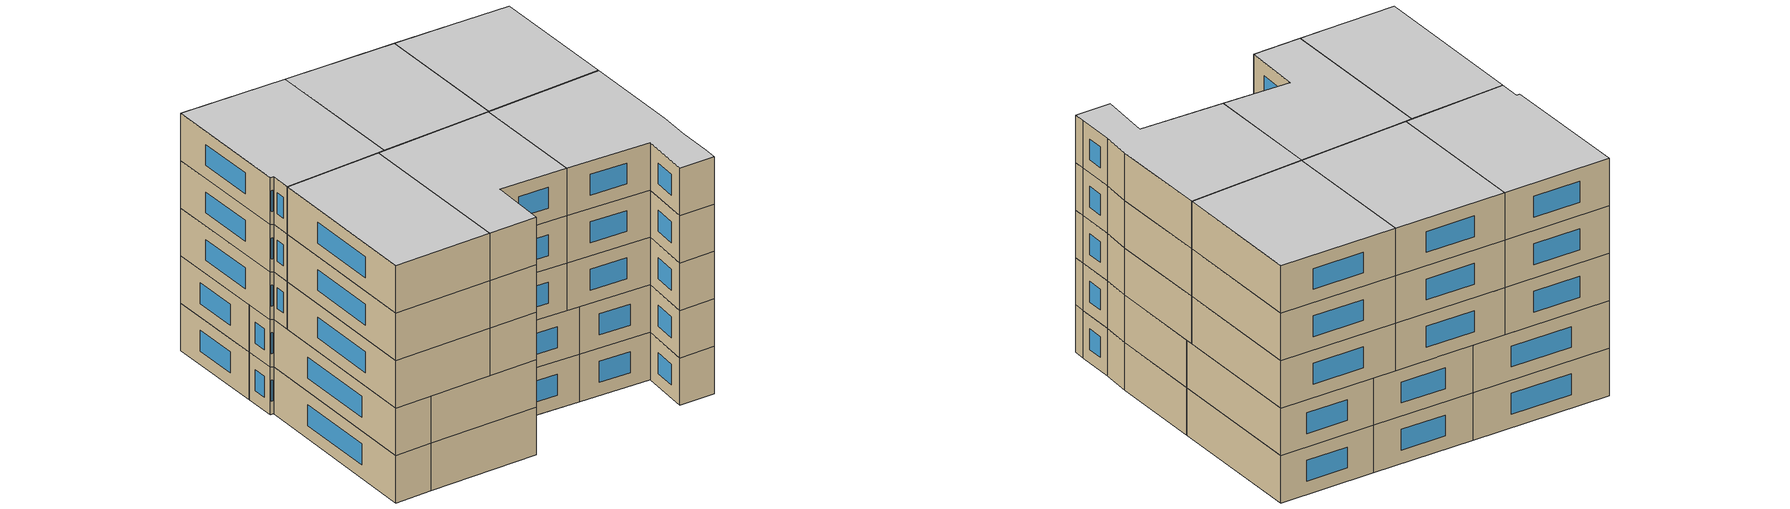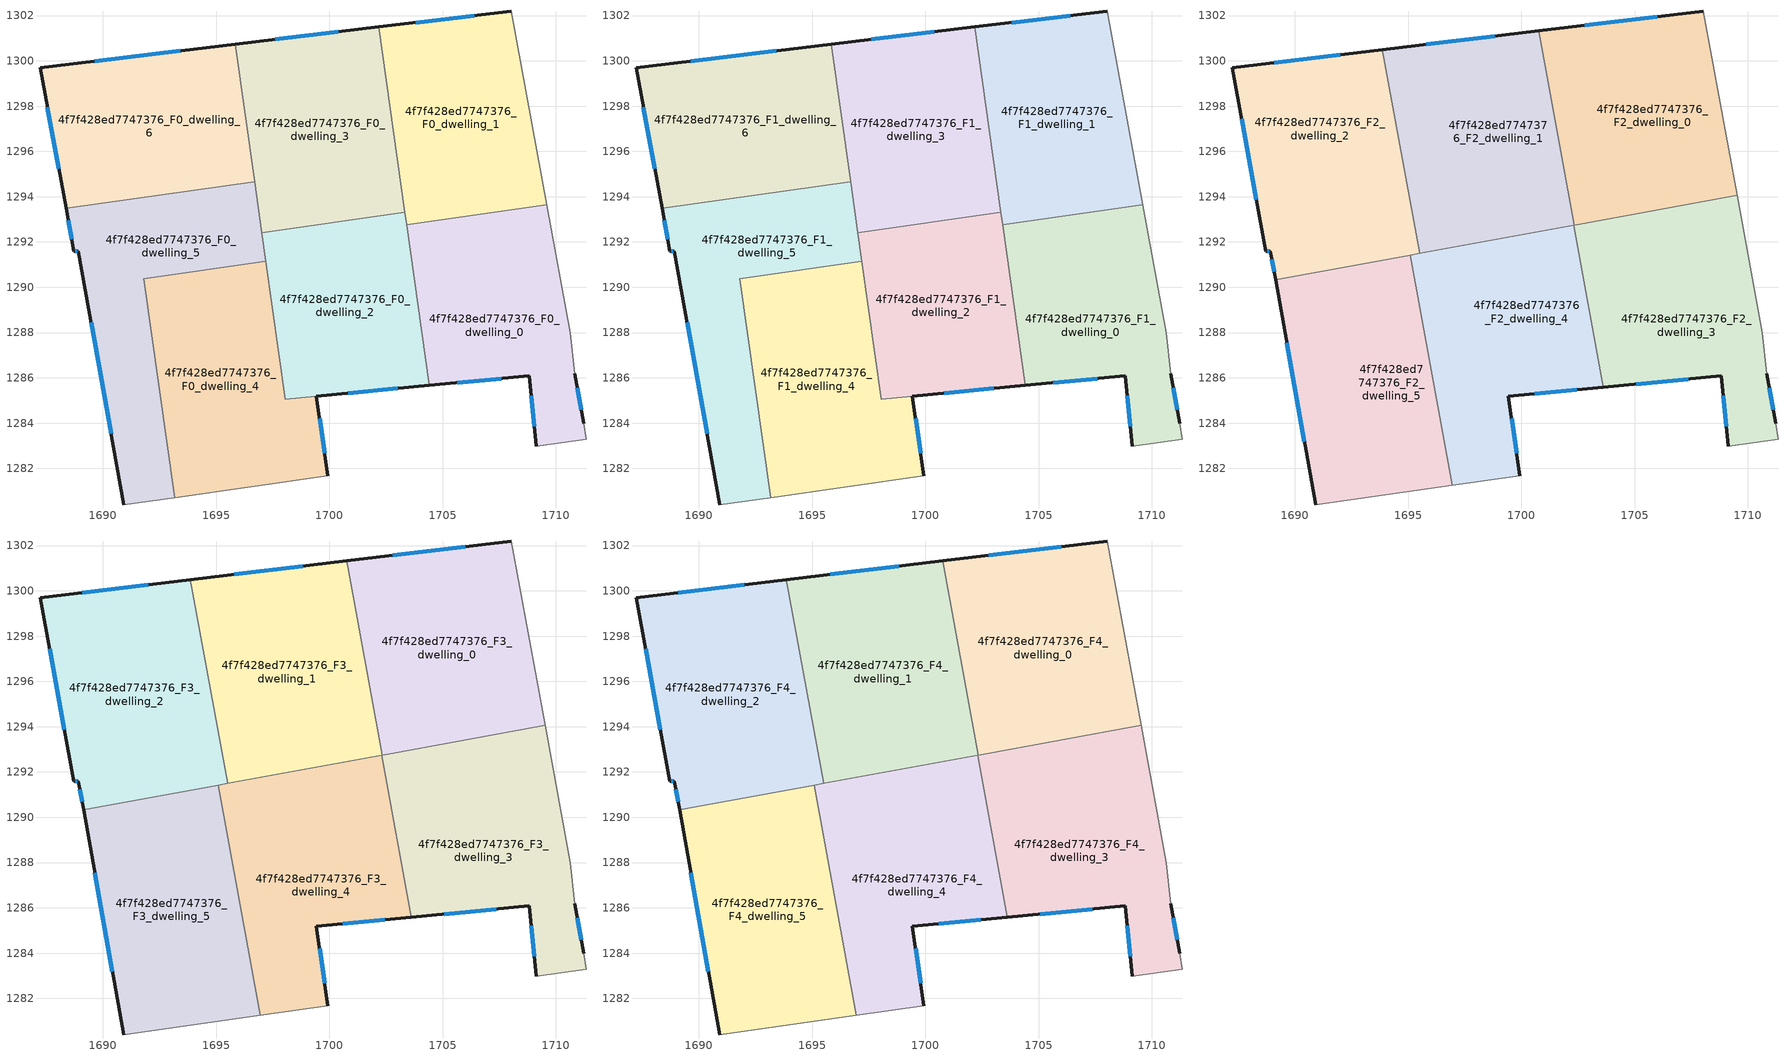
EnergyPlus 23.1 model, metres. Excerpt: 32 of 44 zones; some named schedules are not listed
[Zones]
4f7f428ed7747376_F0_dwelling_0
 floor ground (EU_floor_Construction): 1709.6,1293.64 1710.64,1287.99 1710.84,1286.18 1711.24,1283.98 1711.34,1283.28 1709.14,1282.98 1708.84,1286.08 1704.42,1285.66 1703.42,1292.76 z0
 wall outside (EU_wall_Construction): 1711.24,1283.98 1710.84,1286.18 / 1704.42,1285.66 1708.84,1286.08 1709.14,1282.98 z0:3
 wall adiabatic (EU_wall_Construction): 1709.14,1282.98 1711.34,1283.28 1711.24,1283.98 / 1710.84,1286.18 1710.64,1287.99 1709.6,1293.64 z0:3
 wall to 4f7f428ed7747376_F0_dwelling_1 (EU_wall_Construction): 1709.6,1293.64 1703.42,1292.76 z0:3
 wall to 4f7f428ed7747376_F0_dwelling_2 (EU_wall_Construction): 1703.42,1292.76 1704.42,1285.66 z0:3
 window (EU_Window_Construction): 1711.12,1284.6 1710.95,1285.57 / 1708.92,1285.22 1709.05,1283.85 / 1705.66,1285.78 1707.6,1285.97 z0.84:2.16
4f7f428ed7747376_F0_dwelling_1
 floor ground (EU_floor_Construction): 1708.04,1302.2 1709.6,1293.64 1703.42,1292.76 1702.18,1301.49 z0
 wall outside (EU_wall_Construction): 1708.04,1302.2 1702.18,1301.49 z0:3
 wall adiabatic (EU_wall_Construction): 1709.6,1293.64 1708.04,1302.2 z0:3
 wall to 4f7f428ed7747376_F0_dwelling_3 (EU_wall_Construction): 1702.18,1301.49 1703.34,1293.31 z0:3
 wall to 4f7f428ed7747376_F0_dwelling_2 (EU_wall_Construction): 1703.34,1293.31 1703.42,1292.76 z0:3
 window (EU_Window_Construction): 1706.4,1302 1703.82,1301.69 z0.84:2.16
4f7f428ed7747376_F0_dwelling_2
 floor ground (EU_floor_Construction): 1703.34,1293.31 1704.42,1285.66 1698.06,1285.06 1697.02,1292.41 z0
 wall outside (EU_wall_Construction): 1699.43,1285.19 1704.42,1285.66 z0:3
 wall to 4f7f428ed7747376_F0_dwelling_3 (EU_wall_Construction): 1703.34,1293.31 1697.02,1292.41 z0:3
 wall to 4f7f428ed7747376_F0_dwelling_4 (EU_wall_Construction): 1697.2,1291.14 1698.06,1285.06 1699.43,1285.19 z0:3
 wall to 4f7f428ed7747376_F0_dwelling_5 (EU_wall_Construction): 1697.02,1292.41 1697.2,1291.14 z0:3
 window (EU_Window_Construction): 1700.83,1285.32 1703.02,1285.53 z0.84:2.16
4f7f428ed7747376_F0_dwelling_3
 floor ground (EU_floor_Construction): 1702.18,1301.49 1703.34,1293.31 1697.02,1292.41 1695.84,1300.74 z0
 wall outside (EU_wall_Construction): 1702.18,1301.49 1695.84,1300.74 z0:3
 wall to 4f7f428ed7747376_F0_dwelling_6 (EU_wall_Construction): 1695.84,1300.74 1696.7,1294.66 z0:3
 wall to 4f7f428ed7747376_F0_dwelling_5 (EU_wall_Construction): 1696.7,1294.66 1697.02,1292.41 z0:3
 window (EU_Window_Construction): 1700.4,1301.28 1697.61,1300.95 z0.84:2.16
4f7f428ed7747376_F0_dwelling_4
 floor ground (EU_floor_Construction): 1697.2,1291.14 1698.06,1285.06 1699.43,1285.19 1699.93,1281.68 1693.17,1280.71 1691.8,1290.37 z0
 wall outside (EU_wall_Construction): 1699.93,1281.68 1699.43,1285.19 z0:3
 wall adiabatic (EU_wall_Construction): 1693.17,1280.71 1699.93,1281.68 z0:3
 wall to 4f7f428ed7747376_F0_dwelling_5 (EU_wall_Construction): 1697.2,1291.14 1691.8,1290.37 1693.17,1280.71 z0:3
 window (EU_Window_Construction): 1699.79,1282.67 1699.57,1284.21 z0.84:2.16
4f7f428ed7747376_F0_dwelling_5
 floor ground (EU_floor_Construction): 1696.7,1294.66 1697.2,1291.14 1691.8,1290.37 1693.17,1280.71 1690.92,1280.39 1688.92,1291.59 1688.72,1291.59 1688.37,1293.48 z0
 wall outside (EU_wall_Construction): 1688.37,1293.48 1688.72,1291.59 1688.92,1291.59 1690.92,1280.39 z0:3
 wall adiabatic (EU_wall_Construction): 1690.92,1280.39 1693.17,1280.71 z0:3
 wall to 4f7f428ed7747376_F0_dwelling_6 (EU_wall_Construction): 1696.7,1294.66 1688.37,1293.48 z0:3
 window (EU_Window_Construction): 1689.48,1288.45 1690.36,1283.53 / 1688.78,1291.59 1688.87,1291.59 / 1688.47,1292.95 1688.62,1292.12 z0.84:2.16
4f7f428ed7747376_F0_dwelling_6
 floor ground (EU_floor_Construction): 1695.84,1300.74 1696.7,1294.66 1688.37,1293.48 1687.22,1299.7 z0
 wall outside (EU_wall_Construction): 1695.84,1300.74 1687.22,1299.7 1688.37,1293.48 z0:3
 window (EU_Window_Construction): 1687.55,1297.96 1688.05,1295.22 / 1693.43,1300.45 1689.64,1299.99 z0.84:2.16
4f7f428ed7747376_F1_dwelling_0
 floor to 4f7f428ed7747376_F0_dwelling_0 (EU_floor_Construction): 1709.6,1293.64 1710.64,1287.99 1710.84,1286.18 1711.24,1283.98 1711.34,1283.28 1709.14,1282.98 1708.84,1286.08 1704.42,1285.66 1703.42,1292.76 z3
 wall outside (EU_wall_Construction): 1711.24,1283.98 1710.84,1286.18 / 1704.42,1285.66 1708.84,1286.08 1709.14,1282.98 z3:6
 wall adiabatic (EU_wall_Construction): 1709.14,1282.98 1711.34,1283.28 1711.24,1283.98 / 1710.84,1286.18 1710.64,1287.99 1709.6,1293.64 z3:6
 wall to 4f7f428ed7747376_F1_dwelling_1 (EU_wall_Construction): 1709.6,1293.64 1703.42,1292.76 z3:6
 wall to 4f7f428ed7747376_F1_dwelling_2 (EU_wall_Construction): 1703.42,1292.76 1704.42,1285.66 z3:6
 window (EU_Window_Construction): 1711.12,1284.6 1710.95,1285.57 / 1708.92,1285.22 1709.05,1283.85 / 1705.66,1285.78 1707.6,1285.97 z3.84:5.16
4f7f428ed7747376_F1_dwelling_1
 floor to 4f7f428ed7747376_F0_dwelling_1 (EU_floor_Construction): 1708.04,1302.2 1709.6,1293.64 1703.42,1292.76 1702.18,1301.49 z3
 wall outside (EU_wall_Construction): 1708.04,1302.2 1702.18,1301.49 z3:6
 wall adiabatic (EU_wall_Construction): 1709.6,1293.64 1708.04,1302.2 z3:6
 wall to 4f7f428ed7747376_F1_dwelling_3 (EU_wall_Construction): 1702.18,1301.49 1703.34,1293.31 z3:6
 wall to 4f7f428ed7747376_F1_dwelling_2 (EU_wall_Construction): 1703.34,1293.31 1703.42,1292.76 z3:6
 window (EU_Window_Construction): 1706.4,1302 1703.82,1301.69 z3.84:5.16
4f7f428ed7747376_F1_dwelling_2
 floor to 4f7f428ed7747376_F0_dwelling_2 (EU_floor_Construction): 1703.34,1293.31 1704.42,1285.66 1698.06,1285.06 1697.02,1292.41 z3
 wall outside (EU_wall_Construction): 1699.43,1285.19 1704.42,1285.66 z3:6
 wall to 4f7f428ed7747376_F1_dwelling_3 (EU_wall_Construction): 1703.34,1293.31 1697.02,1292.41 z3:6
 wall to 4f7f428ed7747376_F1_dwelling_4 (EU_wall_Construction): 1697.2,1291.14 1698.06,1285.06 1699.43,1285.19 z3:6
 wall to 4f7f428ed7747376_F1_dwelling_5 (EU_wall_Construction): 1697.02,1292.41 1697.2,1291.14 z3:6
 window (EU_Window_Construction): 1700.83,1285.32 1703.02,1285.53 z3.84:5.16
 ceiling adiabatic (EU_roof_Construction): 1704.42,1285.66 1703.34,1293.31 1703.39,1292.94 1697.11,1291.79 1697.02,1292.41 1698.06,1285.06 z6
4f7f428ed7747376_F1_dwelling_3
 floor to 4f7f428ed7747376_F0_dwelling_3 (EU_floor_Construction): 1702.18,1301.49 1703.34,1293.31 1697.02,1292.41 1695.84,1300.74 z3
 wall outside (EU_wall_Construction): 1702.18,1301.49 1695.84,1300.74 z3:6
 wall to 4f7f428ed7747376_F1_dwelling_6 (EU_wall_Construction): 1695.84,1300.74 1696.7,1294.66 z3:6
 wall to 4f7f428ed7747376_F1_dwelling_5 (EU_wall_Construction): 1696.7,1294.66 1697.02,1292.41 z3:6
 window (EU_Window_Construction): 1700.4,1301.28 1697.61,1300.95 z3.84:5.16
4f7f428ed7747376_F1_dwelling_4
 floor to 4f7f428ed7747376_F0_dwelling_4 (EU_floor_Construction): 1697.2,1291.14 1698.06,1285.06 1699.43,1285.19 1699.93,1281.68 1693.17,1280.71 1691.8,1290.37 z3
 wall outside (EU_wall_Construction): 1699.93,1281.68 1699.43,1285.19 z3:6
 wall adiabatic (EU_wall_Construction): 1693.17,1280.71 1699.93,1281.68 z3:6
 wall to 4f7f428ed7747376_F1_dwelling_5 (EU_wall_Construction): 1697.2,1291.14 1691.8,1290.37 1693.17,1280.71 z3:6
 window (EU_Window_Construction): 1699.79,1282.67 1699.57,1284.21 z3.84:5.16
4f7f428ed7747376_F1_dwelling_5
 floor to 4f7f428ed7747376_F0_dwelling_5 (EU_floor_Construction): 1696.7,1294.66 1697.2,1291.14 1691.8,1290.37 1693.17,1280.71 1690.92,1280.39 1688.92,1291.59 1688.72,1291.59 1688.37,1293.48 z3
 wall outside (EU_wall_Construction): 1688.37,1293.48 1688.72,1291.59 1688.92,1291.59 1690.92,1280.39 z3:6
 wall adiabatic (EU_wall_Construction): 1690.92,1280.39 1693.17,1280.71 z3:6
 wall to 4f7f428ed7747376_F1_dwelling_6 (EU_wall_Construction): 1696.7,1294.66 1688.37,1293.48 z3:6
 window (EU_Window_Construction): 1689.48,1288.45 1690.36,1283.53 / 1688.78,1291.59 1688.87,1291.59 / 1688.47,1292.95 1688.62,1292.12 z3.84:5.16
4f7f428ed7747376_F1_dwelling_6
 floor to 4f7f428ed7747376_F0_dwelling_6 (EU_floor_Construction): 1695.84,1300.74 1696.7,1294.66 1688.37,1293.48 1687.22,1299.7 z3
 wall outside (EU_wall_Construction): 1695.84,1300.74 1687.22,1299.7 1688.37,1293.48 z3:6
 window (EU_Window_Construction): 1687.55,1297.96 1688.05,1295.22 / 1693.43,1300.45 1689.64,1299.99 z3.84:5.16
4f7f428ed7747376_F2_dwelling_0
 floor to 4f7f428ed7747376_F1_dwelling_1 (EU_floor_Construction): 1708.04,1302.2 1709.53,1294.06 1703.39,1292.94 1702.18,1301.49 z6
 floor to 4f7f428ed7747376_F1_dwelling_3 (EU_floor_Construction): 1702.18,1301.49 1703.34,1293.31 1702.27,1293.15 1700.77,1301.33 z6
 floor to 4f7f428ed7747376_F1_dwelling_2 (EU_floor_Construction): 1703.34,1293.31 1703.39,1292.94 1702.34,1292.75 1702.27,1293.15 z6
 wall outside (EU_wall_Construction): 1708.04,1302.2 1700.77,1301.33 z6:9
 wall adiabatic (EU_wall_Construction): 1709.53,1294.06 1708.04,1302.2 z6:9
 wall to 4f7f428ed7747376_F2_dwelling_1 (EU_wall_Construction): 1700.77,1301.33 1702.34,1292.75 z6:9
 wall to 4f7f428ed7747376_F2_dwelling_3 (EU_wall_Construction): 1702.34,1292.75 1709.53,1294.06 z6:9
 window (EU_Window_Construction): 1706,1301.95 1702.81,1301.57 z6.84:8.16
4f7f428ed7747376_F2_dwelling_1
 floor to 4f7f428ed7747376_F1_dwelling_3 (EU_floor_Construction): 1700.77,1301.33 1702.27,1293.15 1697.02,1292.41 1695.84,1300.73 z6
 floor to 4f7f428ed7747376_F1_dwelling_6 (EU_floor_Construction): 1695.84,1300.73 1696.7,1294.66 1694.97,1294.41 1693.86,1300.5 z6
 floor to 4f7f428ed7747376_F1_dwelling_5 (EU_floor_Construction): 1696.7,1294.66 1697.11,1291.79 1695.51,1291.5 1694.97,1294.41 z6
 floor to 4f7f428ed7747376_F1_dwelling_2 (EU_floor_Construction): 1702.27,1293.15 1702.34,1292.75 1697.11,1291.79 1697.02,1292.41 z6
 wall outside (EU_wall_Construction): 1700.77,1301.33 1693.86,1300.5 z6:9
 wall to 4f7f428ed7747376_F2_dwelling_2 (EU_wall_Construction): 1693.86,1300.5 1695.51,1291.5 z6:9
 wall to 4f7f428ed7747376_F2_dwelling_4 (EU_wall_Construction): 1695.51,1291.5 1702.31,1292.74 z6:9
 wall to 4f7f428ed7747376_F2_dwelling_3 (EU_wall_Construction): 1702.31,1292.74 1702.34,1292.75 z6:9
 window (EU_Window_Construction): 1698.83,1301.09 1695.8,1300.73 z6.84:8.16
4f7f428ed7747376_F2_dwelling_2
 floor to 4f7f428ed7747376_F1_dwelling_6 (EU_floor_Construction): 1693.86,1300.5 1694.97,1294.41 1688.37,1293.48 1687.22,1299.7 z6
 floor to 4f7f428ed7747376_F1_dwelling_5 (EU_floor_Construction): 1694.97,1294.41 1695.51,1291.5 1689.15,1290.33 1688.92,1291.59 1688.72,1291.59 1688.37,1293.48 z6
 wall outside (EU_wall_Construction): 1693.86,1300.5 1687.22,1299.7 1688.72,1291.59 1688.92,1291.59 1689.15,1290.33 z6:9
 wall to 4f7f428ed7747376_F2_dwelling_5 (EU_wall_Construction): 1689.15,1290.33 1695.1,1291.42 z6:9
 wall to 4f7f428ed7747376_F2_dwelling_4 (EU_wall_Construction): 1695.1,1291.42 1695.51,1291.5 z6:9
 window (EU_Window_Construction): 1687.64,1297.43 1688.3,1293.87 / 1692,1300.27 1689.08,1299.92 / 1688.99,1291.24 1689.08,1290.69 / 1688.78,1291.59 1688.87,1291.59 z6.84:8.16
4f7f428ed7747376_F2_dwelling_3
 floor to 4f7f428ed7747376_F1_dwelling_0 (EU_floor_Construction): 1709.6,1293.64 1710.64,1287.99 1710.84,1286.18 1711.24,1283.98 1711.34,1283.28 1709.14,1282.98 1708.84,1286.08 1704.42,1285.66 1703.42,1292.76 z6
 floor to 4f7f428ed7747376_F1_dwelling_1 (EU_floor_Construction): 1709.53,1294.06 1709.6,1293.64 1703.42,1292.76 1703.39,1292.94 z6
 floor adiabatic (EU_floor_Construction): 1703.39,1292.94 1704.42,1285.66 1703.62,1285.59 1702.31,1292.74 z6
 wall outside (EU_wall_Construction): 1703.62,1285.59 1708.84,1286.08 1709.14,1282.98 / 1711.24,1283.98 1710.84,1286.18 z6:9
 wall adiabatic (EU_wall_Construction): 1709.14,1282.98 1711.34,1283.28 1711.24,1283.98 / 1710.84,1286.18 1710.64,1287.99 1709.53,1294.06 z6:9
 wall to 4f7f428ed7747376_F2_dwelling_4 (EU_wall_Construction): 1702.31,1292.74 1703.62,1285.59 z6:9
 window (EU_Window_Construction): 1708.92,1285.22 1709.05,1283.85 / 1705.08,1285.73 1707.37,1285.95 / 1711.12,1284.6 1710.95,1285.57 z6.84:8.16
4f7f428ed7747376_F2_dwelling_4
 floor adiabatic (EU_floor_Construction): 1702.31,1292.74 1703.62,1285.59 1698.06,1285.06 1697.11,1291.79 z6
 floor to 4f7f428ed7747376_F1_dwelling_4 (EU_floor_Construction): 1697.2,1291.14 1698.06,1285.06 1699.43,1285.19 1699.93,1281.68 1696.96,1281.26 1695.2,1290.85 z6
 floor to 4f7f428ed7747376_F1_dwelling_5 (EU_floor_Construction): 1697.11,1291.79 1697.2,1291.14 1695.2,1290.85 1695.1,1291.42 z6
 wall outside (EU_wall_Construction): 1699.93,1281.68 1699.43,1285.19 1703.62,1285.59 z6:9
 wall to 4f7f428ed7747376_F2_dwelling_5 (EU_wall_Construction): 1695.1,1291.42 1696.96,1281.26 z6:9
 wall adiabatic (EU_wall_Construction): 1696.96,1281.26 1699.93,1281.68 z6:9
 window (EU_Window_Construction): 1700.6,1285.3 1702.44,1285.48 / 1699.79,1282.67 1699.57,1284.21 z6.84:8.16
4f7f428ed7747376_F2_dwelling_5
 floor to 4f7f428ed7747376_F1_dwelling_5 (EU_floor_Construction): 1695.1,1291.42 1695.2,1290.85 1691.8,1290.37 1693.17,1280.71 1690.92,1280.39 1689.15,1290.33 z6
 floor to 4f7f428ed7747376_F1_dwelling_4 (EU_floor_Construction): 1695.2,1290.85 1696.96,1281.26 1693.17,1280.71 1691.8,1290.37 z6
 wall outside (EU_wall_Construction): 1689.15,1290.33 1690.92,1280.39 z6:9
 wall adiabatic (EU_wall_Construction): 1690.92,1280.39 1696.96,1281.26 z6:9
 window (EU_Window_Construction): 1689.64,1287.55 1690.42,1283.17 z6.84:8.16
4f7f428ed7747376_F3_dwelling_0
 floor to 4f7f428ed7747376_F2_dwelling_0 (EU_floor_Construction): 1708.04,1302.2 1709.53,1294.06 1702.34,1292.75 1700.77,1301.33 z9
 wall outside (EU_wall_Construction): 1708.04,1302.2 1700.77,1301.33 z9:12
 wall adiabatic (EU_wall_Construction): 1709.53,1294.06 1708.04,1302.2 z9:12
 wall to 4f7f428ed7747376_F3_dwelling_1 (EU_wall_Construction): 1700.77,1301.33 1702.34,1292.75 z9:12
 wall to 4f7f428ed7747376_F3_dwelling_3 (EU_wall_Construction): 1702.34,1292.75 1709.53,1294.06 z9:12
 window (EU_Window_Construction): 1706,1301.95 1702.81,1301.57 z9.84:11.16
4f7f428ed7747376_F3_dwelling_1
 floor to 4f7f428ed7747376_F2_dwelling_1 (EU_floor_Construction): 1700.77,1301.33 1702.34,1292.75 1695.51,1291.5 1693.86,1300.5 z9
 wall outside (EU_wall_Construction): 1700.77,1301.33 1693.86,1300.5 z9:12
 wall to 4f7f428ed7747376_F3_dwelling_2 (EU_wall_Construction): 1693.86,1300.5 1695.51,1291.5 z9:12
 wall to 4f7f428ed7747376_F3_dwelling_4 (EU_wall_Construction): 1695.51,1291.5 1702.31,1292.74 z9:12
 wall to 4f7f428ed7747376_F3_dwelling_3 (EU_wall_Construction): 1702.31,1292.74 1702.34,1292.75 z9:12
 window (EU_Window_Construction): 1698.83,1301.09 1695.8,1300.73 z9.84:11.16
4f7f428ed7747376_F3_dwelling_2
 floor to 4f7f428ed7747376_F2_dwelling_2 (EU_floor_Construction): 1693.86,1300.5 1695.51,1291.5 1689.15,1290.33 1688.92,1291.59 1688.72,1291.59 1687.22,1299.7 z9
 wall outside (EU_wall_Construction): 1693.86,1300.5 1687.22,1299.7 1688.72,1291.59 1688.92,1291.59 1689.15,1290.33 z9:12
 wall to 4f7f428ed7747376_F3_dwelling_5 (EU_wall_Construction): 1689.15,1290.33 1695.1,1291.42 z9:12
 wall to 4f7f428ed7747376_F3_dwelling_4 (EU_wall_Construction): 1695.1,1291.42 1695.51,1291.5 z9:12
 window (EU_Window_Construction): 1687.64,1297.43 1688.3,1293.87 / 1692,1300.27 1689.08,1299.92 / 1688.99,1291.24 1689.08,1290.69 / 1688.78,1291.59 1688.87,1291.59 z9.84:11.16
4f7f428ed7747376_F3_dwelling_3
 floor to 4f7f428ed7747376_F2_dwelling_3 (EU_floor_Construction): 1709.53,1294.06 1710.64,1287.99 1710.84,1286.18 1711.24,1283.98 1711.34,1283.28 1709.14,1282.98 1708.84,1286.08 1703.62,1285.59 1702.31,1292.74 z9
 wall outside (EU_wall_Construction): 1703.62,1285.59 1708.84,1286.08 1709.14,1282.98 / 1711.24,1283.98 1710.84,1286.18 z9:12
 wall adiabatic (EU_wall_Construction): 1709.14,1282.98 1711.34,1283.28 1711.24,1283.98 / 1710.84,1286.18 1710.64,1287.99 1709.53,1294.06 z9:12
 wall to 4f7f428ed7747376_F3_dwelling_4 (EU_wall_Construction): 1702.31,1292.74 1703.62,1285.59 z9:12
 window (EU_Window_Construction): 1708.92,1285.22 1709.05,1283.85 / 1705.08,1285.73 1707.37,1285.95 / 1711.12,1284.6 1710.95,1285.57 z9.84:11.16
4f7f428ed7747376_F3_dwelling_4
 floor to 4f7f428ed7747376_F2_dwelling_4 (EU_floor_Construction): 1702.31,1292.74 1703.62,1285.59 1699.43,1285.19 1699.93,1281.68 1696.96,1281.26 1695.1,1291.42 z9
 wall outside (EU_wall_Construction): 1699.93,1281.68 1699.43,1285.19 1703.62,1285.59 z9:12
 wall to 4f7f428ed7747376_F3_dwelling_5 (EU_wall_Construction): 1695.1,1291.42 1696.96,1281.26 z9:12
 wall adiabatic (EU_wall_Construction): 1696.96,1281.26 1699.93,1281.68 z9:12
 window (EU_Window_Construction): 1700.6,1285.3 1702.44,1285.48 / 1699.79,1282.67 1699.57,1284.21 z9.84:11.16
4f7f428ed7747376_F3_dwelling_5
 floor to 4f7f428ed7747376_F2_dwelling_5 (EU_floor_Construction): 1695.1,1291.42 1696.96,1281.26 1690.92,1280.39 1689.15,1290.33 z9
 wall outside (EU_wall_Construction): 1689.15,1290.33 1690.92,1280.39 z9:12
 wall adiabatic (EU_wall_Construction): 1690.92,1280.39 1696.96,1281.26 z9:12
 window (EU_Window_Construction): 1689.64,1287.55 1690.42,1283.17 z9.84:11.16
4f7f428ed7747376_F4_dwelling_0
 floor to 4f7f428ed7747376_F3_dwelling_0 (EU_floor_Construction): 1708.04,1302.2 1709.53,1294.06 1702.34,1292.75 1700.77,1301.33 z12
 wall outside (EU_wall_Construction): 1708.04,1302.2 1700.77,1301.33 z12:15
 wall adiabatic (EU_wall_Construction): 1709.53,1294.06 1708.04,1302.2 z12:15
 wall to 4f7f428ed7747376_F4_dwelling_1 (EU_wall_Construction): 1700.77,1301.33 1702.34,1292.75 z12:15
 wall to 4f7f428ed7747376_F4_dwelling_3 (EU_wall_Construction): 1702.34,1292.75 1709.53,1294.06 z12:15
 window (EU_Window_Construction): 1706,1301.95 1702.81,1301.57 z12.84:14.16
 ceiling to 4f7f428ed7747376_F5_dwelling_0 (EU_floor_Construction): 1709.53,1294.06 1708.04,1302.2 1700.77,1301.33 1702.34,1292.75 z15
4f7f428ed7747376_F4_dwelling_1
 floor to 4f7f428ed7747376_F3_dwelling_1 (EU_floor_Construction): 1700.77,1301.33 1702.34,1292.75 1695.51,1291.5 1693.86,1300.5 z12
 wall outside (EU_wall_Construction): 1700.77,1301.33 1693.86,1300.5 z12:15
 wall to 4f7f428ed7747376_F4_dwelling_2 (EU_wall_Construction): 1693.86,1300.5 1695.51,1291.5 z12:15
 wall to 4f7f428ed7747376_F4_dwelling_4 (EU_wall_Construction): 1695.51,1291.5 1702.31,1292.74 z12:15
 wall to 4f7f428ed7747376_F4_dwelling_3 (EU_wall_Construction): 1702.31,1292.74 1702.34,1292.75 z12:15
 window (EU_Window_Construction): 1698.83,1301.09 1695.8,1300.73 z12.84:14.16
 ceiling to 4f7f428ed7747376_F5_dwelling_1 (EU_floor_Construction): 1702.34,1292.75 1700.77,1301.33 1693.86,1300.5 1695.51,1291.5 z15
4f7f428ed7747376_F4_dwelling_2
 floor to 4f7f428ed7747376_F3_dwelling_2 (EU_floor_Construction): 1693.86,1300.5 1695.51,1291.5 1689.15,1290.33 1688.92,1291.59 1688.72,1291.59 1687.22,1299.7 z12
 wall outside (EU_wall_Construction): 1693.86,1300.5 1687.22,1299.7 1688.72,1291.59 1688.92,1291.59 1689.15,1290.33 z12:15
 wall to 4f7f428ed7747376_F4_dwelling_5 (EU_wall_Construction): 1689.15,1290.33 1695.1,1291.42 z12:15
 wall to 4f7f428ed7747376_F4_dwelling_4 (EU_wall_Construction): 1695.1,1291.42 1695.51,1291.5 z12:15
 window (EU_Window_Construction): 1687.64,1297.43 1688.3,1293.87 / 1692,1300.27 1689.08,1299.92 / 1688.99,1291.24 1689.08,1290.69 / 1688.78,1291.59 1688.87,1291.59 z12.84:14.16
 ceiling to 4f7f428ed7747376_F5_dwelling_2 (EU_floor_Construction): 1695.51,1291.5 1693.86,1300.5 1687.22,1299.7 1688.72,1291.59 1688.92,1291.59 1689.15,1290.33 z15
4f7f428ed7747376_F4_dwelling_3
 floor to 4f7f428ed7747376_F3_dwelling_3 (EU_floor_Construction): 1709.53,1294.06 1710.64,1287.99 1710.84,1286.18 1711.24,1283.98 1711.34,1283.28 1709.14,1282.98 1708.84,1286.08 1703.62,1285.59 1702.31,1292.74 z12
 wall outside (EU_wall_Construction): 1703.62,1285.59 1708.84,1286.08 1709.14,1282.98 / 1711.24,1283.98 1710.84,1286.18 z12:15
 wall adiabatic (EU_wall_Construction): 1709.14,1282.98 1711.34,1283.28 1711.24,1283.98 / 1710.84,1286.18 1710.64,1287.99 1709.53,1294.06 z12:15
 wall to 4f7f428ed7747376_F4_dwelling_4 (EU_wall_Construction): 1702.31,1292.74 1703.62,1285.59 z12:15
 window (EU_Window_Construction): 1708.92,1285.22 1709.05,1283.85 / 1705.08,1285.73 1707.37,1285.95 / 1711.12,1284.6 1710.95,1285.57 z12.84:14.16
 ceiling to 4f7f428ed7747376_F5_dwelling_3 (EU_floor_Construction): 1711.34,1283.28 1711.24,1283.98 1710.84,1286.18 1710.64,1287.99 1709.53,1294.06 1702.31,1292.74 1703.62,1285.59 1708.84,1286.08 1709.14,1282.98 z15
4f7f428ed7747376_F4_dwelling_4
 floor to 4f7f428ed7747376_F3_dwelling_4 (EU_floor_Construction): 1702.31,1292.74 1703.62,1285.59 1699.43,1285.19 1699.93,1281.68 1696.96,1281.26 1695.1,1291.42 z12
 wall outside (EU_wall_Construction): 1699.93,1281.68 1699.43,1285.19 1703.62,1285.59 z12:15
 wall to 4f7f428ed7747376_F4_dwelling_5 (EU_wall_Construction): 1695.1,1291.42 1696.96,1281.26 z12:15
 wall adiabatic (EU_wall_Construction): 1696.96,1281.26 1699.93,1281.68 z12:15
 window (EU_Window_Construction): 1700.6,1285.3 1702.44,1285.48 / 1699.79,1282.67 1699.57,1284.21 z12.84:14.16
 ceiling to 4f7f428ed7747376_F5_dwelling_4 (EU_floor_Construction): 1699.93,1281.68 1699.43,1285.19 1703.62,1285.59 1702.31,1292.74 1695.1,1291.42 1696.96,1281.26 z15
4f7f428ed7747376_F4_dwelling_5
 floor to 4f7f428ed7747376_F3_dwelling_5 (EU_floor_Construction): 1695.1,1291.42 1696.96,1281.26 1690.92,1280.39 1689.15,1290.33 z12
 wall outside (EU_wall_Construction): 1689.15,1290.33 1690.92,1280.39 z12:15
 wall adiabatic (EU_wall_Construction): 1690.92,1280.39 1696.96,1281.26 z12:15
 window (EU_Window_Construction): 1689.64,1287.55 1690.42,1283.17 z12.84:14.16
 ceiling to 4f7f428ed7747376_F5_dwelling_5 (EU_floor_Construction): 1696.96,1281.26 1695.1,1291.42 1689.15,1290.33 1690.92,1280.39 z15
[Building]
EU S2 Campaign: North Axis=0; Terrain=City; Solar Distribution=FullExterior
[Site:Location]
Lyon-Bron: Latitude=45.75; Longitude=5; Time Zone=1; Elevation=198
[SizingPeriod:WeatherFileDays]
AnnualSizingPeriod: Begin Month=1; Begin Day of Month=1; End Month=12; End Day of Month=31; Day of Week for Start Day=Monday; Use Weather File Daylight Saving Period=No; Use Weather File Rain and Snow Indicators=No
[MATERIAL]
EU_InternalMass_Material: Roughness=MediumRough; Thickness=0.1; Conductivity=1; Density=1800; Specific Heat=900; Thermal Absorptance=0.9; Solar Absorptance=0.7; Visible Absorptance=0.7
[MATERIAL:NOMASS] Roughness=MediumRough; Thermal Absorptance=0.9; Solar Absorptance=0.7; Visible Absorptance=0.7
Name | Thermal Resistance
EU_wall_NoMass | 0.776494
EU_roof_NoMass | 0.486893
EU_floor_NoMass | 0.421597
[WINDOWMATERIAL:SIMPLEGLAZINGSYSTEM]
EU_Window_SimpleGlazing: UFactor=4.24961; Solar Heat Gain Coefficient=0.83; Visible Transmittance=0.83
[CONSTRUCTION]
EU_wall_Construction: EU_wall_NoMass
EU_roof_Construction: EU_roof_NoMass
EU_floor_Construction: EU_floor_NoMass
EU_Window_Construction: EU_Window_SimpleGlazing
EU_InternalMass_Construction: EU_InternalMass_Material
[ZONE] Type=1; Multiplier=1; Ceiling Height=autocalculate; Floor Area=autocalculate; Part of Total Floor Area=Yes
Name | Volume
4f7f428ed7747376_F0_dwelling_0; 4f7f428ed7747376_F1_dwelling_0 | 159.628
4f7f428ed7747376_F2_dwelling_0; 4f7f428ed7747376_F3_dwelling_0; 4f7f428ed7747376_F4_dwelling_0 | 186.22
4f7f428ed7747376_F0_dwelling_1; 4f7f428ed7747376_F1_dwelling_1 | 159.625
4f7f428ed7747376_F2_dwelling_1; 4f7f428ed7747376_F3_dwelling_1; 4f7f428ed7747376_F4_dwelling_1 | 186.235
4f7f428ed7747376_F0_dwelling_2; 4f7f428ed7747376_F1_dwelling_2 | 144.946
4f7f428ed7747376_F2_dwelling_2; 4f7f428ed7747376_F3_dwelling_2; 4f7f428ed7747376_F4_dwelling_2 | 186.231
4f7f428ed7747376_F0_dwelling_3; 4f7f428ed7747376_F1_dwelling_3; 4f7f428ed7747376_F0_dwelling_5; 4f7f428ed7747376_F1_dwelling_5 | 159.637
4f7f428ed7747376_F2_dwelling_3; 4f7f428ed7747376_F3_dwelling_3; 4f7f428ed7747376_F4_dwelling_3; 4f7f428ed7747376_F2_dwelling_4; 4f7f428ed7747376_F3_dwelling_4; 4f7f428ed7747376_F4_dwelling_4 | 186.234
4f7f428ed7747376_F0_dwelling_4; 4f7f428ed7747376_F1_dwelling_4 | 174.309
4f7f428ed7747376_F2_dwelling_5; 4f7f428ed7747376_F3_dwelling_5; 4f7f428ed7747376_F4_dwelling_5 | 186.227
4f7f428ed7747376_F0_dwelling_6; 4f7f428ed7747376_F1_dwelling_6 | 159.606
[INTERNALMASS] Construction=EU_InternalMass_Construction
Name | Zone or ZoneList | Surface Area
4f7f428ed7747376_F0_dwelling_0_EU_InternalMass | 4f7f428ed7747376_F0_dwelling_0 | 53.2082
4f7f428ed7747376_F0_dwelling_1_EU_InternalMass | 4f7f428ed7747376_F0_dwelling_1 | 53.2074
4f7f428ed7747376_F0_dwelling_2_EU_InternalMass | 4f7f428ed7747376_F0_dwelling_2 | 48.3177
4f7f428ed7747376_F0_dwelling_3_EU_InternalMass | 4f7f428ed7747376_F0_dwelling_3 | 53.2118
4f7f428ed7747376_F0_dwelling_4_EU_InternalMass | 4f7f428ed7747376_F0_dwelling_4 | 58.1007
4f7f428ed7747376_F0_dwelling_5_EU_InternalMass | 4f7f428ed7747376_F0_dwelling_5 | 53.2125
4f7f428ed7747376_F0_dwelling_6_EU_InternalMass | 4f7f428ed7747376_F0_dwelling_6 | 53.1989
4f7f428ed7747376_F1_dwelling_0_EU_InternalMass | 4f7f428ed7747376_F1_dwelling_0 | 53.2082
4f7f428ed7747376_F1_dwelling_1_EU_InternalMass | 4f7f428ed7747376_F1_dwelling_1 | 53.2074
4f7f428ed7747376_F1_dwelling_2_EU_InternalMass | 4f7f428ed7747376_F1_dwelling_2 | 48.3177
4f7f428ed7747376_F1_dwelling_3_EU_InternalMass | 4f7f428ed7747376_F1_dwelling_3 | 53.2118
4f7f428ed7747376_F1_dwelling_4_EU_InternalMass | 4f7f428ed7747376_F1_dwelling_4 | 58.1007
4f7f428ed7747376_F1_dwelling_5_EU_InternalMass | 4f7f428ed7747376_F1_dwelling_5 | 53.2125
4f7f428ed7747376_F1_dwelling_6_EU_InternalMass | 4f7f428ed7747376_F1_dwelling_6 | 53.1989
4f7f428ed7747376_F2_dwelling_0_EU_InternalMass | 4f7f428ed7747376_F2_dwelling_0 | 62.0727
4f7f428ed7747376_F2_dwelling_1_EU_InternalMass | 4f7f428ed7747376_F2_dwelling_1 | 62.0782
4f7f428ed7747376_F2_dwelling_2_EU_InternalMass | 4f7f428ed7747376_F2_dwelling_2 | 62.0771
4f7f428ed7747376_F2_dwelling_3_EU_InternalMass | 4f7f428ed7747376_F2_dwelling_3 | 62.078
4f7f428ed7747376_F2_dwelling_4_EU_InternalMass | 4f7f428ed7747376_F2_dwelling_4 | 62.0776
4f7f428ed7747376_F2_dwelling_5_EU_InternalMass | 4f7f428ed7747376_F2_dwelling_5 | 62.076
4f7f428ed7747376_F3_dwelling_0_EU_InternalMass | 4f7f428ed7747376_F3_dwelling_0 | 62.0727
4f7f428ed7747376_F3_dwelling_1_EU_InternalMass | 4f7f428ed7747376_F3_dwelling_1 | 62.0782
4f7f428ed7747376_F3_dwelling_2_EU_InternalMass | 4f7f428ed7747376_F3_dwelling_2 | 62.0771
4f7f428ed7747376_F3_dwelling_3_EU_InternalMass | 4f7f428ed7747376_F3_dwelling_3 | 62.078
4f7f428ed7747376_F3_dwelling_4_EU_InternalMass | 4f7f428ed7747376_F3_dwelling_4 | 62.0776
4f7f428ed7747376_F3_dwelling_5_EU_InternalMass | 4f7f428ed7747376_F3_dwelling_5 | 62.076
4f7f428ed7747376_F4_dwelling_0_EU_InternalMass | 4f7f428ed7747376_F4_dwelling_0 | 62.0727
4f7f428ed7747376_F4_dwelling_1_EU_InternalMass | 4f7f428ed7747376_F4_dwelling_1 | 62.0782
4f7f428ed7747376_F4_dwelling_2_EU_InternalMass | 4f7f428ed7747376_F4_dwelling_2 | 62.0771
4f7f428ed7747376_F4_dwelling_3_EU_InternalMass | 4f7f428ed7747376_F4_dwelling_3 | 62.078
4f7f428ed7747376_F4_dwelling_4_EU_InternalMass | 4f7f428ed7747376_F4_dwelling_4 | 62.0776
4f7f428ed7747376_F4_dwelling_5_EU_InternalMass | 4f7f428ed7747376_F4_dwelling_5 | 62.076
[OTHEREQUIPMENT] Fuel Type=Electricity; Design Level Calculation Method=Watts/Area; Power per Zone Floor Area=1; Fraction Latent=0; Fraction Radiant=0; Fraction Lost=0; Carbon Dioxide Generation Rate=0; EndUse Subcategory=EU_Step8_InternalGains
Name | Zone or ZoneList or Space or SpaceList | Schedule
EU_Step8_InternalGain_4f7f428ed7747376_F0_dwelling_0_f000 | 4f7f428ed7747376_F0_dwelling_0 | EU_Step8_GainSchedule_4f7f428ed7747376_F0_dwelling_0_f000
EU_Step8_InternalGain_4f7f428ed7747376_F0_dwelling_1_f000 | 4f7f428ed7747376_F0_dwelling_1 | EU_Step8_GainSchedule_4f7f428ed7747376_F0_dwelling_1_f000
EU_Step8_InternalGain_4f7f428ed7747376_F0_dwelling_2_f000 | 4f7f428ed7747376_F0_dwelling_2 | EU_Step8_GainSchedule_4f7f428ed7747376_F0_dwelling_2_f000
EU_Step8_InternalGain_4f7f428ed7747376_F0_dwelling_3_f000 | 4f7f428ed7747376_F0_dwelling_3 | EU_Step8_GainSchedule_4f7f428ed7747376_F0_dwelling_3_f000
EU_Step8_InternalGain_4f7f428ed7747376_F0_dwelling_4_f000 | 4f7f428ed7747376_F0_dwelling_4 | EU_Step8_GainSchedule_4f7f428ed7747376_F0_dwelling_4_f000
EU_Step8_InternalGain_4f7f428ed7747376_F0_dwelling_5_f000 | 4f7f428ed7747376_F0_dwelling_5 | EU_Step8_GainSchedule_4f7f428ed7747376_F0_dwelling_5_f000
EU_Step8_InternalGain_4f7f428ed7747376_F0_dwelling_6_f000 | 4f7f428ed7747376_F0_dwelling_6 | EU_Step8_GainSchedule_4f7f428ed7747376_F0_dwelling_6_f000
EU_Step8_InternalGain_4f7f428ed7747376_F1_dwelling_0_f000 | 4f7f428ed7747376_F1_dwelling_0 | EU_Step8_GainSchedule_4f7f428ed7747376_F1_dwelling_0_f000
EU_Step8_InternalGain_4f7f428ed7747376_F1_dwelling_1_f000 | 4f7f428ed7747376_F1_dwelling_1 | EU_Step8_GainSchedule_4f7f428ed7747376_F1_dwelling_1_f000
EU_Step8_InternalGain_4f7f428ed7747376_F1_dwelling_2_f000 | 4f7f428ed7747376_F1_dwelling_2 | EU_Step8_GainSchedule_4f7f428ed7747376_F1_dwelling_2_f000
EU_Step8_InternalGain_4f7f428ed7747376_F1_dwelling_3_f000 | 4f7f428ed7747376_F1_dwelling_3 | EU_Step8_GainSchedule_4f7f428ed7747376_F1_dwelling_3_f000
EU_Step8_InternalGain_4f7f428ed7747376_F1_dwelling_4_f000 | 4f7f428ed7747376_F1_dwelling_4 | EU_Step8_GainSchedule_4f7f428ed7747376_F1_dwelling_4_f000
EU_Step8_InternalGain_4f7f428ed7747376_F1_dwelling_5_f000 | 4f7f428ed7747376_F1_dwelling_5 | EU_Step8_GainSchedule_4f7f428ed7747376_F1_dwelling_5_f000
EU_Step8_InternalGain_4f7f428ed7747376_F1_dwelling_6_f000 | 4f7f428ed7747376_F1_dwelling_6 | EU_Step8_GainSchedule_4f7f428ed7747376_F1_dwelling_6_f000
EU_Step8_InternalGain_4f7f428ed7747376_F2_dwelling_0_f000 | 4f7f428ed7747376_F2_dwelling_0 | EU_Step8_GainSchedule_4f7f428ed7747376_F2_dwelling_0_f000
EU_Step8_InternalGain_4f7f428ed7747376_F2_dwelling_1_f000 | 4f7f428ed7747376_F2_dwelling_1 | EU_Step8_GainSchedule_4f7f428ed7747376_F2_dwelling_1_f000
EU_Step8_InternalGain_4f7f428ed7747376_F2_dwelling_2_f000 | 4f7f428ed7747376_F2_dwelling_2 | EU_Step8_GainSchedule_4f7f428ed7747376_F2_dwelling_2_f000
EU_Step8_InternalGain_4f7f428ed7747376_F2_dwelling_3_f000 | 4f7f428ed7747376_F2_dwelling_3 | EU_Step8_GainSchedule_4f7f428ed7747376_F2_dwelling_3_f000
EU_Step8_InternalGain_4f7f428ed7747376_F2_dwelling_4_f000 | 4f7f428ed7747376_F2_dwelling_4 | EU_Step8_GainSchedule_4f7f428ed7747376_F2_dwelling_4_f000
EU_Step8_InternalGain_4f7f428ed7747376_F2_dwelling_5_f000 | 4f7f428ed7747376_F2_dwelling_5 | EU_Step8_GainSchedule_4f7f428ed7747376_F2_dwelling_5_f000
EU_Step8_InternalGain_4f7f428ed7747376_F3_dwelling_0_f000 | 4f7f428ed7747376_F3_dwelling_0 | EU_Step8_GainSchedule_4f7f428ed7747376_F3_dwelling_0_f000
EU_Step8_InternalGain_4f7f428ed7747376_F3_dwelling_1_f000 | 4f7f428ed7747376_F3_dwelling_1 | EU_Step8_GainSchedule_4f7f428ed7747376_F3_dwelling_1_f000
EU_Step8_InternalGain_4f7f428ed7747376_F3_dwelling_2_f000 | 4f7f428ed7747376_F3_dwelling_2 | EU_Step8_GainSchedule_4f7f428ed7747376_F3_dwelling_2_f000
EU_Step8_InternalGain_4f7f428ed7747376_F3_dwelling_3_f000 | 4f7f428ed7747376_F3_dwelling_3 | EU_Step8_GainSchedule_4f7f428ed7747376_F3_dwelling_3_f000
EU_Step8_InternalGain_4f7f428ed7747376_F3_dwelling_4_f000 | 4f7f428ed7747376_F3_dwelling_4 | EU_Step8_GainSchedule_4f7f428ed7747376_F3_dwelling_4_f000
EU_Step8_InternalGain_4f7f428ed7747376_F3_dwelling_5_f000 | 4f7f428ed7747376_F3_dwelling_5 | EU_Step8_GainSchedule_4f7f428ed7747376_F3_dwelling_5_f000
EU_Step8_InternalGain_4f7f428ed7747376_F4_dwelling_0_f000 | 4f7f428ed7747376_F4_dwelling_0 | EU_Step8_GainSchedule_4f7f428ed7747376_F4_dwelling_0_f000
EU_Step8_InternalGain_4f7f428ed7747376_F4_dwelling_1_f000 | 4f7f428ed7747376_F4_dwelling_1 | EU_Step8_GainSchedule_4f7f428ed7747376_F4_dwelling_1_f000
EU_Step8_InternalGain_4f7f428ed7747376_F4_dwelling_2_f000 | 4f7f428ed7747376_F4_dwelling_2 | EU_Step8_GainSchedule_4f7f428ed7747376_F4_dwelling_2_f000
EU_Step8_InternalGain_4f7f428ed7747376_F4_dwelling_3_f000 | 4f7f428ed7747376_F4_dwelling_3 | EU_Step8_GainSchedule_4f7f428ed7747376_F4_dwelling_3_f000
EU_Step8_InternalGain_4f7f428ed7747376_F4_dwelling_4_f000 | 4f7f428ed7747376_F4_dwelling_4 | EU_Step8_GainSchedule_4f7f428ed7747376_F4_dwelling_4_f000
EU_Step8_InternalGain_4f7f428ed7747376_F4_dwelling_5_f000 | 4f7f428ed7747376_F4_dwelling_5 | EU_Step8_GainSchedule_4f7f428ed7747376_F4_dwelling_5_f000
[ZONEVENTILATION:DESIGNFLOWRATE] Schedule=EU_AlwaysOn; Design Flow Rate Calculation Method=AirChanges/Hour; Air Changes per Hour=0.693814; Ventilation Type=Natural; Fan Pressure Rise=0; Fan Total Efficiency=1; Constant Term Coefficient=1; Temperature Term Coefficient=0; Velocity Term Coefficient=0; Velocity Squared Term Coefficient=0; Minimum Indoor Temperature=-100; Maximum Indoor Temperature=100; Delta Temperature=-100; Minimum Outdoor Temperature=-100; Maximum Outdoor Temperature=100; Maximum Wind Speed=40
Name | Zone or ZoneList or Space or SpaceList
EU_ConstantAir_4f7f428ed7747376_F0_dwelling_0 | 4f7f428ed7747376_F0_dwelling_0
EU_ConstantAir_4f7f428ed7747376_F0_dwelling_1 | 4f7f428ed7747376_F0_dwelling_1
EU_ConstantAir_4f7f428ed7747376_F0_dwelling_2 | 4f7f428ed7747376_F0_dwelling_2
EU_ConstantAir_4f7f428ed7747376_F0_dwelling_3 | 4f7f428ed7747376_F0_dwelling_3
EU_ConstantAir_4f7f428ed7747376_F0_dwelling_4 | 4f7f428ed7747376_F0_dwelling_4
EU_ConstantAir_4f7f428ed7747376_F0_dwelling_5 | 4f7f428ed7747376_F0_dwelling_5
EU_ConstantAir_4f7f428ed7747376_F0_dwelling_6 | 4f7f428ed7747376_F0_dwelling_6
EU_ConstantAir_4f7f428ed7747376_F1_dwelling_0 | 4f7f428ed7747376_F1_dwelling_0
EU_ConstantAir_4f7f428ed7747376_F1_dwelling_1 | 4f7f428ed7747376_F1_dwelling_1
EU_ConstantAir_4f7f428ed7747376_F1_dwelling_2 | 4f7f428ed7747376_F1_dwelling_2
EU_ConstantAir_4f7f428ed7747376_F1_dwelling_3 | 4f7f428ed7747376_F1_dwelling_3
EU_ConstantAir_4f7f428ed7747376_F1_dwelling_4 | 4f7f428ed7747376_F1_dwelling_4
EU_ConstantAir_4f7f428ed7747376_F1_dwelling_5 | 4f7f428ed7747376_F1_dwelling_5
EU_ConstantAir_4f7f428ed7747376_F1_dwelling_6 | 4f7f428ed7747376_F1_dwelling_6
EU_ConstantAir_4f7f428ed7747376_F2_dwelling_0 | 4f7f428ed7747376_F2_dwelling_0
EU_ConstantAir_4f7f428ed7747376_F2_dwelling_1 | 4f7f428ed7747376_F2_dwelling_1
EU_ConstantAir_4f7f428ed7747376_F2_dwelling_2 | 4f7f428ed7747376_F2_dwelling_2
EU_ConstantAir_4f7f428ed7747376_F2_dwelling_3 | 4f7f428ed7747376_F2_dwelling_3
EU_ConstantAir_4f7f428ed7747376_F2_dwelling_4 | 4f7f428ed7747376_F2_dwelling_4
EU_ConstantAir_4f7f428ed7747376_F2_dwelling_5 | 4f7f428ed7747376_F2_dwelling_5
EU_ConstantAir_4f7f428ed7747376_F3_dwelling_0 | 4f7f428ed7747376_F3_dwelling_0
EU_ConstantAir_4f7f428ed7747376_F3_dwelling_1 | 4f7f428ed7747376_F3_dwelling_1
EU_ConstantAir_4f7f428ed7747376_F3_dwelling_2 | 4f7f428ed7747376_F3_dwelling_2
EU_ConstantAir_4f7f428ed7747376_F3_dwelling_3 | 4f7f428ed7747376_F3_dwelling_3
EU_ConstantAir_4f7f428ed7747376_F3_dwelling_4 | 4f7f428ed7747376_F3_dwelling_4
EU_ConstantAir_4f7f428ed7747376_F3_dwelling_5 | 4f7f428ed7747376_F3_dwelling_5
EU_ConstantAir_4f7f428ed7747376_F4_dwelling_0 | 4f7f428ed7747376_F4_dwelling_0
EU_ConstantAir_4f7f428ed7747376_F4_dwelling_1 | 4f7f428ed7747376_F4_dwelling_1
EU_ConstantAir_4f7f428ed7747376_F4_dwelling_2 | 4f7f428ed7747376_F4_dwelling_2
EU_ConstantAir_4f7f428ed7747376_F4_dwelling_3 | 4f7f428ed7747376_F4_dwelling_3
EU_ConstantAir_4f7f428ed7747376_F4_dwelling_4 | 4f7f428ed7747376_F4_dwelling_4
EU_ConstantAir_4f7f428ed7747376_F4_dwelling_5 | 4f7f428ed7747376_F4_dwelling_5
[HVACTEMPLATE:ZONE:IDEALLOADSAIRSYSTEM] System Availability Schedule=EU_AlwaysOn; Maximum Heating Supply Air Temperature=50; Minimum Cooling Supply Air Temperature=13; Maximum Heating Supply Air Humidity Ratio=0.0156; Minimum Cooling Supply Air Humidity Ratio=0.0077; Heating Limit=NoLimit; Cooling Limit=NoLimit; Heating Availability Schedule=EU_AlwaysOn; Cooling Availability Schedule=EU_CoolingOff; Dehumidification Control Type=ConstantSensibleHeatRatio; Cooling Sensible Heat Ratio=0.7; Dehumidification Setpoint=60; Humidification Control Type=None; Humidification Setpoint=30; Outdoor Air Method=None; Outdoor Air Flow Rate per Person=0.00944; Outdoor Air Flow Rate per Zone Floor Area=0; Outdoor Air Flow Rate per Zone=0; Demand Controlled Ventilation Type=None; Outdoor Air Economizer Type=NoEconomizer; Heat Recovery Type=None; Sensible Heat Recovery Effectiveness=0.7; Latent Heat Recovery Effectiveness=0.65
Name | Template Thermostat
4f7f428ed7747376_F0_dwelling_0 | EU_HeatOnly_4f7f428ed7747376_F0_dwelling_0
4f7f428ed7747376_F0_dwelling_1 | EU_HeatOnly_4f7f428ed7747376_F0_dwelling_1
4f7f428ed7747376_F0_dwelling_2 | EU_HeatOnly_4f7f428ed7747376_F0_dwelling_2
4f7f428ed7747376_F0_dwelling_3 | EU_HeatOnly_4f7f428ed7747376_F0_dwelling_3
4f7f428ed7747376_F0_dwelling_4 | EU_HeatOnly_4f7f428ed7747376_F0_dwelling_4
4f7f428ed7747376_F0_dwelling_5 | EU_HeatOnly_4f7f428ed7747376_F0_dwelling_5
4f7f428ed7747376_F0_dwelling_6 | EU_HeatOnly_4f7f428ed7747376_F0_dwelling_6
4f7f428ed7747376_F1_dwelling_0 | EU_HeatOnly_4f7f428ed7747376_F1_dwelling_0
4f7f428ed7747376_F1_dwelling_1 | EU_HeatOnly_4f7f428ed7747376_F1_dwelling_1
4f7f428ed7747376_F1_dwelling_2 | EU_HeatOnly_4f7f428ed7747376_F1_dwelling_2
4f7f428ed7747376_F1_dwelling_3 | EU_HeatOnly_4f7f428ed7747376_F1_dwelling_3
4f7f428ed7747376_F1_dwelling_4 | EU_HeatOnly_4f7f428ed7747376_F1_dwelling_4
4f7f428ed7747376_F1_dwelling_5 | EU_HeatOnly_4f7f428ed7747376_F1_dwelling_5
4f7f428ed7747376_F1_dwelling_6 | EU_HeatOnly_4f7f428ed7747376_F1_dwelling_6
4f7f428ed7747376_F2_dwelling_0 | EU_HeatOnly_4f7f428ed7747376_F2_dwelling_0
4f7f428ed7747376_F2_dwelling_1 | EU_HeatOnly_4f7f428ed7747376_F2_dwelling_1
4f7f428ed7747376_F2_dwelling_2 | EU_HeatOnly_4f7f428ed7747376_F2_dwelling_2
4f7f428ed7747376_F2_dwelling_3 | EU_HeatOnly_4f7f428ed7747376_F2_dwelling_3
4f7f428ed7747376_F2_dwelling_4 | EU_HeatOnly_4f7f428ed7747376_F2_dwelling_4
4f7f428ed7747376_F2_dwelling_5 | EU_HeatOnly_4f7f428ed7747376_F2_dwelling_5
4f7f428ed7747376_F3_dwelling_0 | EU_HeatOnly_4f7f428ed7747376_F3_dwelling_0
4f7f428ed7747376_F3_dwelling_1 | EU_HeatOnly_4f7f428ed7747376_F3_dwelling_1
4f7f428ed7747376_F3_dwelling_2 | EU_HeatOnly_4f7f428ed7747376_F3_dwelling_2
4f7f428ed7747376_F3_dwelling_3 | EU_HeatOnly_4f7f428ed7747376_F3_dwelling_3
4f7f428ed7747376_F3_dwelling_4 | EU_HeatOnly_4f7f428ed7747376_F3_dwelling_4
4f7f428ed7747376_F3_dwelling_5 | EU_HeatOnly_4f7f428ed7747376_F3_dwelling_5
4f7f428ed7747376_F4_dwelling_0 | EU_HeatOnly_4f7f428ed7747376_F4_dwelling_0
4f7f428ed7747376_F4_dwelling_1 | EU_HeatOnly_4f7f428ed7747376_F4_dwelling_1
4f7f428ed7747376_F4_dwelling_2 | EU_HeatOnly_4f7f428ed7747376_F4_dwelling_2
4f7f428ed7747376_F4_dwelling_3 | EU_HeatOnly_4f7f428ed7747376_F4_dwelling_3
4f7f428ed7747376_F4_dwelling_4 | EU_HeatOnly_4f7f428ed7747376_F4_dwelling_4
4f7f428ed7747376_F4_dwelling_5 | EU_HeatOnly_4f7f428ed7747376_F4_dwelling_5
[SIZING:ZONE] Zone Cooling Design Supply Air Temperature Input Method=SupplyAirTemperature; Zone Cooling Design Supply Air Temperature=13; Zone Heating Design Supply Air Temperature Input Method=SupplyAirTemperature; Zone Heating Design Supply Air Temperature=50; Zone Cooling Design Supply Air Humidity Ratio=0.008; Zone Heating Design Supply Air Humidity Ratio=0.008; Cooling Design Air Flow Method=DesignDay; Cooling Design Air Flow Rate=0; Cooling Minimum Air Flow per Zone Floor Area=0.000762; Cooling Minimum Air Flow=0; Cooling Minimum Air Flow Fraction=0.2; Heating Design Air Flow Method=DesignDay; Heating Design Air Flow Rate=0; Heating Maximum Air Flow per Zone Floor Area=0.002032; Heating Maximum Air Flow=0.141576; Heating Maximum Air Flow Fraction=0.3; Account for Dedicated Outdoor Air System=No; Dedicated Outdoor Air System Control Strategy=NeutralSupplyAir; Dedicated Outdoor Air Low Setpoint Temperature for Design=autosize; Dedicated Outdoor Air High Setpoint Temperature for Design=autosize; Zone Load Sizing Method=Sensible Load Only No Latent Load; Zone Latent Cooling Design Supply Air Humidity Ratio Input Method=HumidityRatioDifference; Zone Cooling Design Supply Air Humidity Ratio Difference=0.005; Zone Latent Heating Design Supply Air Humidity Ratio Input Method=HumidityRatioDifference; Zone Humidification Design Supply Air Humidity Ratio Difference=0.005
4f7f428ed7747376_F0_dwelling_0; 4f7f428ed7747376_F0_dwelling_1; 4f7f428ed7747376_F0_dwelling_2; 4f7f428ed7747376_F0_dwelling_3; 4f7f428ed7747376_F0_dwelling_4; 4f7f428ed7747376_F0_dwelling_5; 4f7f428ed7747376_F0_dwelling_6; 4f7f428ed7747376_F1_dwelling_0; 4f7f428ed7747376_F1_dwelling_1; 4f7f428ed7747376_F1_dwelling_2; 4f7f428ed7747376_F1_dwelling_3; 4f7f428ed7747376_F1_dwelling_4; 4f7f428ed7747376_F1_dwelling_5; 4f7f428ed7747376_F1_dwelling_6; 4f7f428ed7747376_F2_dwelling_0; 4f7f428ed7747376_F2_dwelling_1; 4f7f428ed7747376_F2_dwelling_2; 4f7f428ed7747376_F2_dwelling_3; 4f7f428ed7747376_F2_dwelling_4; 4f7f428ed7747376_F2_dwelling_5; 4f7f428ed7747376_F3_dwelling_0; 4f7f428ed7747376_F3_dwelling_1; 4f7f428ed7747376_F3_dwelling_2; 4f7f428ed7747376_F3_dwelling_3; 4f7f428ed7747376_F3_dwelling_4; 4f7f428ed7747376_F3_dwelling_5; 4f7f428ed7747376_F4_dwelling_0; 4f7f428ed7747376_F4_dwelling_1; 4f7f428ed7747376_F4_dwelling_2; 4f7f428ed7747376_F4_dwelling_3; 4f7f428ed7747376_F4_dwelling_4; 4f7f428ed7747376_F4_dwelling_5
[SCHEDULE:FILE] Column Number=1; Rows to Skip at Top=0; Number of Hours of Data=8760; Column Separator=Comma; Interpolate to Timestep=No; Minutes per Item=60; Adjust Schedule for Daylight Savings=Yes
Name | File
EU_Step8_GainSchedule_4f7f428ed7747376_F0_dwelling_0_f000 | ../../schedules/4f7f428ed7747376/4f7f428ed7747376_F0_dwelling_0_f000_gain.csv
EU_Step8_GainSchedule_4f7f428ed7747376_F0_dwelling_1_f000 | ../../schedules/4f7f428ed7747376/4f7f428ed7747376_F0_dwelling_1_f000_gain.csv
EU_Step8_GainSchedule_4f7f428ed7747376_F0_dwelling_2_f000 | ../../schedules/4f7f428ed7747376/4f7f428ed7747376_F0_dwelling_2_f000_gain.csv
EU_Step8_GainSchedule_4f7f428ed7747376_F0_dwelling_3_f000 | ../../schedules/4f7f428ed7747376/4f7f428ed7747376_F0_dwelling_3_f000_gain.csv
EU_Step8_GainSchedule_4f7f428ed7747376_F0_dwelling_4_f000 | ../../schedules/4f7f428ed7747376/4f7f428ed7747376_F0_dwelling_4_f000_gain.csv
EU_Step8_GainSchedule_4f7f428ed7747376_F0_dwelling_5_f000 | ../../schedules/4f7f428ed7747376/4f7f428ed7747376_F0_dwelling_5_f000_gain.csv
EU_Step8_GainSchedule_4f7f428ed7747376_F0_dwelling_6_f000 | ../../schedules/4f7f428ed7747376/4f7f428ed7747376_F0_dwelling_6_f000_gain.csv
EU_Step8_GainSchedule_4f7f428ed7747376_F1_dwelling_0_f000 | ../../schedules/4f7f428ed7747376/4f7f428ed7747376_F1_dwelling_0_f000_gain.csv
EU_Step8_GainSchedule_4f7f428ed7747376_F1_dwelling_1_f000 | ../../schedules/4f7f428ed7747376/4f7f428ed7747376_F1_dwelling_1_f000_gain.csv
EU_Step8_GainSchedule_4f7f428ed7747376_F1_dwelling_2_f000 | ../../schedules/4f7f428ed7747376/4f7f428ed7747376_F1_dwelling_2_f000_gain.csv
EU_Step8_GainSchedule_4f7f428ed7747376_F1_dwelling_3_f000 | ../../schedules/4f7f428ed7747376/4f7f428ed7747376_F1_dwelling_3_f000_gain.csv
EU_Step8_GainSchedule_4f7f428ed7747376_F1_dwelling_4_f000 | ../../schedules/4f7f428ed7747376/4f7f428ed7747376_F1_dwelling_4_f000_gain.csv
EU_Step8_GainSchedule_4f7f428ed7747376_F1_dwelling_5_f000 | ../../schedules/4f7f428ed7747376/4f7f428ed7747376_F1_dwelling_5_f000_gain.csv
EU_Step8_GainSchedule_4f7f428ed7747376_F1_dwelling_6_f000 | ../../schedules/4f7f428ed7747376/4f7f428ed7747376_F1_dwelling_6_f000_gain.csv
EU_Step8_GainSchedule_4f7f428ed7747376_F2_dwelling_0_f000 | ../../schedules/4f7f428ed7747376/4f7f428ed7747376_F2_dwelling_0_f000_gain.csv
EU_Step8_GainSchedule_4f7f428ed7747376_F2_dwelling_1_f000 | ../../schedules/4f7f428ed7747376/4f7f428ed7747376_F2_dwelling_1_f000_gain.csv
EU_Step8_GainSchedule_4f7f428ed7747376_F2_dwelling_2_f000 | ../../schedules/4f7f428ed7747376/4f7f428ed7747376_F2_dwelling_2_f000_gain.csv
EU_Step8_GainSchedule_4f7f428ed7747376_F2_dwelling_3_f000 | ../../schedules/4f7f428ed7747376/4f7f428ed7747376_F2_dwelling_3_f000_gain.csv
